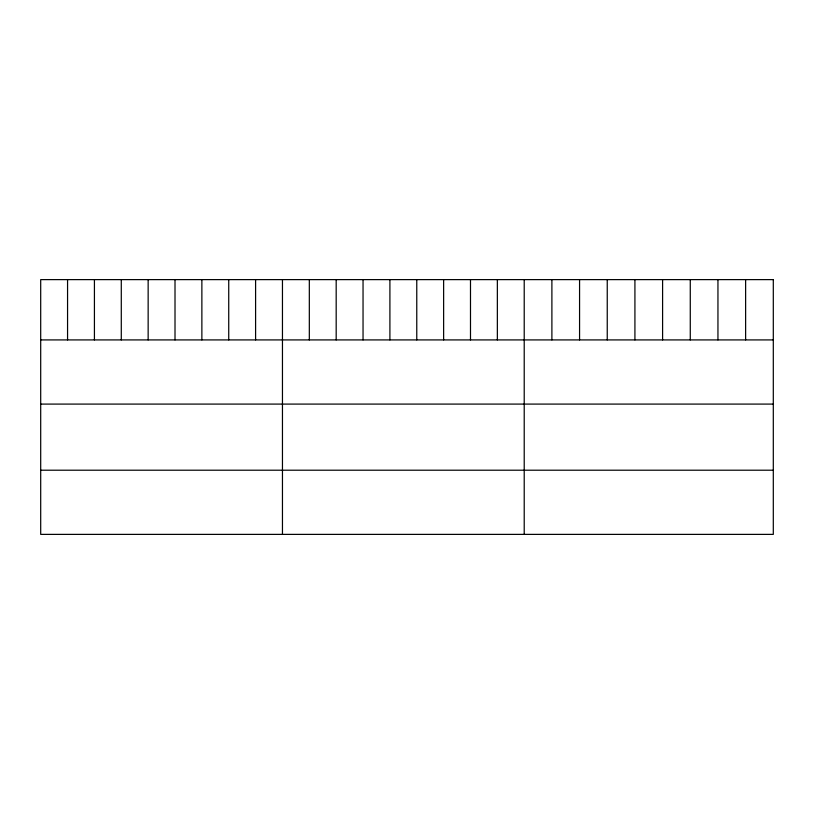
<?xml version="1.0" encoding="UTF-8"?>
<svg xmlns="http://www.w3.org/2000/svg" width="814" height="814" viewBox="0 0 814 814"><rect width="100%" height="100%" fill="white"/><g stroke="black" fill="none" stroke-linecap="round" stroke-linejoin="round"><path stroke-width="1.22" d="M40.7 339.916L773.3 339.916M40.7 404.09L773.3 404.09M40.7 470.207L773.3 470.207M745.624 279.619L745.624 339.916M717.948 279.619L717.948 339.916M690.272 279.619L690.272 339.916M662.596 279.619L662.596 339.916M634.92 279.619L634.92 339.916M607.244 279.619L607.244 339.916M579.568 279.619L579.568 339.916M551.892 279.619L551.892 339.916M524.216 279.619L524.216 534.381M497.354 279.619L497.354 339.916M470.492 279.619L470.492 339.916M443.63 279.619L443.63 339.916M416.768 279.619L416.768 339.916M389.906 279.619L389.906 339.916M363.044 279.619L363.044 339.916M336.182 279.619L336.182 339.916M309.32 279.619L309.32 339.916M282.458 279.619L282.458 534.381M255.596 279.619L255.596 339.916M228.734 279.619L228.734 339.916M201.872 279.619L201.872 339.916M175.01 279.619L175.01 339.916M148.148 279.619L148.148 339.916M121.286 279.619L121.286 339.916M94.424 279.619L94.424 339.916M67.562 279.619L67.562 339.916M773.3 279.619L40.7 279.619L40.7 534.381L773.3 534.381L773.3 279.619"/></g></svg>
